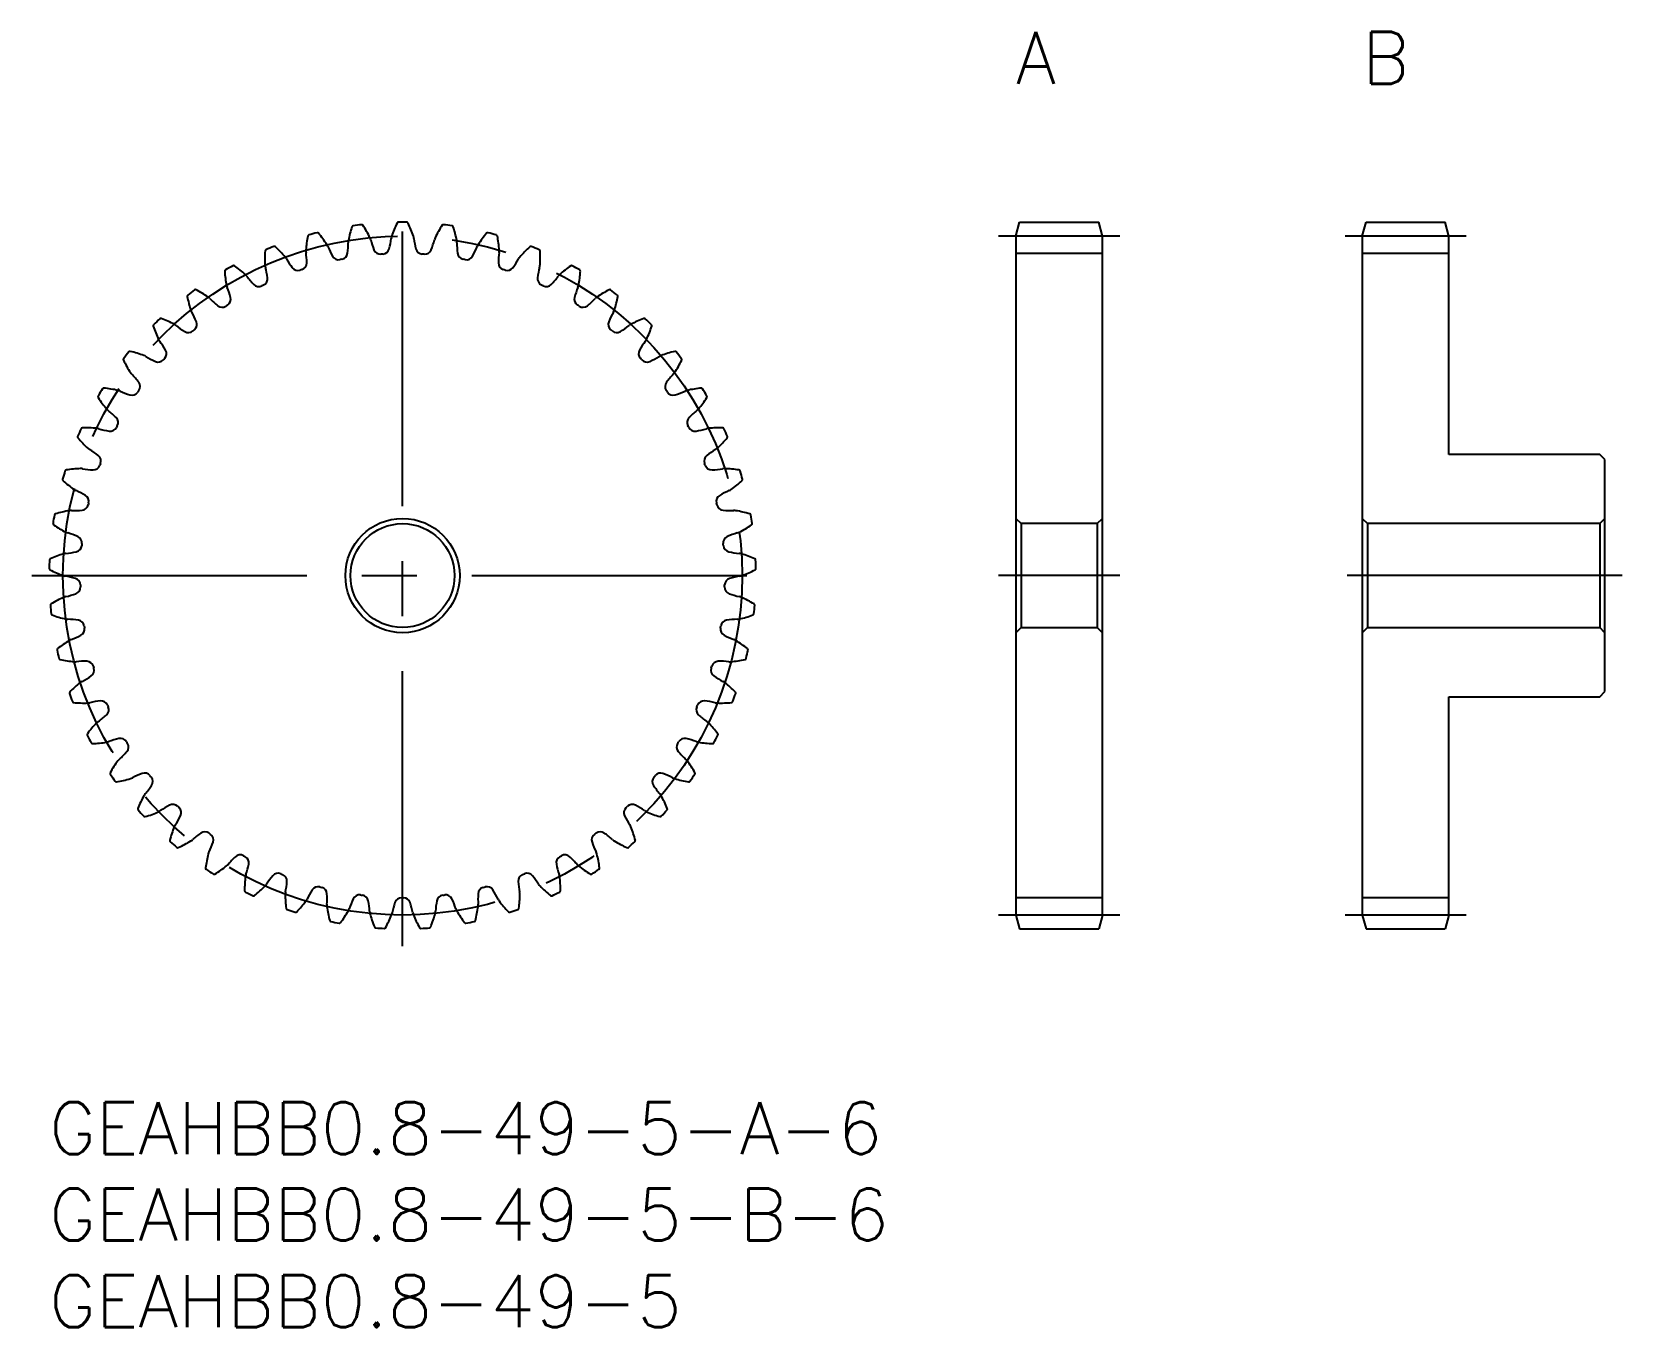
# Model space of a CAD drawing. Extents: x -1 to 90.8, y -13 to 61.8.
import ezdxf

# ---------------------------------------------------------------- set-up
doc = ezdxf.new("R2010")
doc.units = 0
doc.header["$LTSCALE"] = 0.5
doc.linetypes.add('CENTER', pattern=[50.8, 31.75, -6.35, 6.35, -6.35])
for name, color, linetype in [('MSM_CENTER', 1, 'CENTER'), ('MSM_CONTINUOUS', 7, 'CONTINUOUS'), ('MSM_PART_NUMBER', 7, 'CONTINUOUS')]:
    doc.layers.add(name, color=color, linetype=linetype)
doc.styles.get("Standard").update_dxf_attribs({"font": 'txt.shx', "height": 1, "bigfont": 'bigfont.shx'})

# ---------------------------------------------------------------- blocks, each defined once
blk = doc.blocks.new('*U2')
at = {"layer": 'MSM_PART_NUMBER'}
blk.add_text('A', height=3, dxfattribs=at).set_placement((55.8, 58.8))
blk = doc.blocks.new('*U3')
at = {"layer": 'MSM_PART_NUMBER'}
blk.add_text('B', height=3, dxfattribs=at).set_placement((75.8, 58.8))
blk = doc.blocks.new('*U4')
at = {"layer": 'MSM_PART_NUMBER'}
blk.add_text('GEAHBB0.8-49-5-B-6', height=3, dxfattribs=at).set_placement((0, -8))
blk = doc.blocks.new('*U5')
at = {"layer": 'MSM_PART_NUMBER'}
blk.add_text('GEAHBB0.8-49-5', height=3, dxfattribs=at).set_placement((0, -13))
blk = doc.blocks.new('*U6')
at = {"layer": 'MSM_PART_NUMBER'}
blk.add_text('GEAHBB0.8-49-5-A-6', height=3, dxfattribs=at).set_placement((0, -3))

msp = doc.modelspace()

# ---------------------------------------------------------------- linework, layer by layer
at = {"layer": 'MSM_CENTER'}
for p, q in [((20.4, 9), (20.4, 51.8)), ((61.8, 50), (54.8, 50)), ((81.8, 50), (74.8, 50)), ((-1, 30.4), (41.8, 30.4)), ((61.8, 30.4), (54.8, 30.4)), ((90.8, 30.4), (74.8, 30.4)), ((61.8, 10.8), (54.8, 10.8)), ((81.8, 10.8), (74.8, 10.8))]:
    msp.add_line(p, q, dxfattribs=at)
msp.add_circle((20.4, 30.4), 19.6, dxfattribs=at)
at = {"layer": 'MSM_CONTINUOUS'}
for p, q in [((55.8, 50), (56.014, 50.8)), ((56.014, 50.8), (60.586, 50.8)), ((60.8, 50), (60.586, 50.8)), ((75.8, 50), (76.014, 50.8)), ((76.014, 50.8), (80.586, 50.8)), ((80.8, 50), (80.586, 50.8)), ((55.8, 50), (55.8, 10.8)), ((60.8, 10.8), (60.8, 50)), ((75.8, 50), (75.8, 10.8)), ((80.8, 37.4), (80.8, 50)), ((60.8, 49), (55.8, 49)), ((80.8, 49), (75.8, 49)), ((89.5, 37.4), (80.8, 37.4)), ((89.8, 37.1), (89.5, 37.4)), ((89.8, 23.7), (89.8, 37.1)), ((55.8, 33.7), (56.1, 33.4)), ((56.1, 33.4), (56.1, 27.4)), ((60.5, 33.4), (56.1, 33.4)), ((60.5, 33.4), (60.8, 33.7)), ((60.5, 33.4), (60.5, 27.4)), ((75.8, 33.7), (76.1, 33.4)), ((76.1, 33.4), (76.1, 27.4)), ((89.5, 33.4), (76.1, 33.4)), ((89.5, 33.4), (89.8, 33.7)), ((89.5, 33.4), (89.5, 27.4)), ((56.1, 27.4), (55.8, 27.1)), ((56.1, 27.4), (60.5, 27.4)), ((60.8, 27.1), (60.5, 27.4)), ((76.1, 27.4), (75.8, 27.1)), ((76.1, 27.4), (89.5, 27.4)), ((89.8, 27.1), (89.5, 27.4)), ((80.8, 10.8), (80.8, 23.4)), ((80.8, 23.4), (89.5, 23.4)), ((89.5, 23.4), (89.8, 23.7)), ((60.8, 11.8), (55.8, 11.8)), ((80.8, 11.8), (75.8, 11.8)), ((55.8, 10.8), (56.014, 10)), ((60.8, 10.8), (60.586, 10)), ((75.8, 10.8), (76.014, 10)), ((80.8, 10.8), (80.586, 10)), ((56.014, 10), (60.586, 10)), ((76.014, 10), (80.586, 10))]:
    msp.add_line(p, q, dxfattribs=at)
for radius in [3.3, 3]:
    msp.add_circle((20.4, 30.4), radius, dxfattribs=at)
for centre, radius, start, end in [((23.288, 48.599), 6.125, 161.47416, 169.18367), ((17.556, 50.52), 0.08, 98.04479, 161.47414), ((20.4, 30.4), 20.4, 96.64909, 98.04479), ((18.047, 50.583), 0.08, 33.21972, 96.64909), ((12.99, 47.272), 6.125, 25.5102, 33.21972), ((25.592, 48.081), 6.125, 154.12722, 161.83674), ((20.153, 50.718), 0.08, 90.69785, 154.1272), ((20.4, 30.4), 20.4, 89.30215, 90.69785), ((20.647, 50.718), 0.08, 25.87278, 89.30215), ((15.208, 48.081), 6.125, 18.16327, 25.87278), ((27.81, 47.272), 6.125, 146.78028, 154.4898), ((22.753, 50.583), 0.08, 83.35091, 146.78024), ((20.4, 30.4), 20.4, 81.95521, 83.35091), ((23.244, 50.52), 0.08, 18.52584, 81.95526), ((17.512, 48.599), 6.125, 10.81632, 18.52584), ((20.937, 48.819), 6.125, 168.82109, 176.53061), ((15.007, 49.991), 0.08, 105.39173, 168.82108), ((20.4, 30.4), 20.4, 103.99603, 105.39173), ((15.486, 50.117), 0.08, 40.56666, 103.99603), ((10.893, 46.185), 6.125, 32.85714, 40.56666), ((12.36, 49.608), 4.9, 353.01657, 0.17103), ((17.921, 49.625), 0.661, 169.18367, 180.17102), ((17.921, 49.625), 0.661, 14.52285, 25.51021), ((23.305, 51.019), 4.9, 194.52285, 201.6773), ((14.882, 50.479), 4.9, 345.66964, 352.82409), ((20.4, 49.784), 0.661, 161.83673, 172.82408), ((20.4, 49.784), 0.661, 7.17592, 18.16327), ((25.918, 50.479), 4.9, 187.17591, 194.33037), ((17.495, 51.019), 4.9, 338.3227, 345.47715), ((22.879, 49.625), 0.661, 154.48978, 165.47715), ((22.879, 49.625), 0.661, 359.82898, 10.81632), ((28.44, 49.608), 4.9, 179.82897, 186.98343), ((29.907, 46.185), 6.125, 139.43334, 147.14286), ((25.314, 50.117), 0.08, 76.00397, 139.4333), ((20.4, 30.4), 20.4, 74.60827, 76.00397), ((25.793, 49.991), 0.08, 11.17891, 74.60832), ((19.863, 48.819), 6.125, 3.46939, 11.17891), ((18.577, 48.737), 6.125, 176.16803, 183.87755), ((12.546, 49.141), 0.08, 112.73867, 176.16802), ((20.4, 30.4), 20.4, 111.34297, 112.73867), ((13.005, 49.326), 0.08, 47.9136, 111.34297), ((8.953, 44.84), 6.125, 40.20408, 47.9136), ((13.126, 48.367), 0.661, 29.21673, 40.20409), ((17.98, 51.082), 4.9, 209.21673, 216.37118), ((15.483, 49.15), 0.661, 176.53061, 187.51796), ((9.97, 48.422), 4.9, 0.36351, 7.51797), ((15.483, 49.15), 0.661, 21.86979, 32.85715), ((20.644, 51.221), 4.9, 201.86979, 209.02424), ((16.709, 49.038), 0.4, 209.02423, 281.20085), ((20.4, 30.4), 18.6, 100.83997, 101.20085), ((16.827, 49.061), 0.4, 280.83997, 353.01657), ((19.123, 49.357), 0.4, 201.67731, 273.85391), ((20.4, 30.4), 18.6, 93.49303, 93.85391), ((19.242, 49.365), 0.4, 273.49303, 345.66964), ((21.558, 49.365), 0.4, 194.33038, 266.50697), ((20.4, 30.4), 18.6, 86.14609, 86.50697), ((21.677, 49.357), 0.4, 266.14609, 338.32268), ((23.973, 49.061), 0.4, 186.98344, 259.16003), ((20.4, 30.4), 18.6, 78.79915, 79.16003), ((24.091, 49.038), 0.4, 258.79915, 330.97576), ((20.156, 51.221), 4.9, 330.97576, 338.13021), ((25.317, 49.15), 0.661, 147.14284, 158.13021), ((30.83, 48.422), 4.9, 172.48203, 179.63649), ((25.317, 49.15), 0.661, 352.48204, 3.46938), ((22.82, 51.082), 4.9, 323.62882, 330.78327), ((27.674, 48.367), 0.661, 139.7959, 150.78327), ((31.847, 44.84), 6.125, 132.0864, 139.79592), ((27.795, 49.326), 0.08, 68.65703, 132.08636), ((20.4, 30.4), 20.4, 67.26133, 68.65703), ((28.254, 49.141), 0.08, 3.83197, 67.26138), ((22.223, 48.737), 6.125, 356.12245, 3.83197), ((10.214, 47.982), 0.08, 120.08561, 183.51496), ((16.247, 48.353), 6.125, 183.51497, 191.22449), ((20.4, 30.4), 20.4, 118.6899, 120.08561), ((10.645, 48.225), 0.08, 55.26054, 118.6899), ((7.2, 43.258), 6.125, 47.55102, 55.26054), ((10.888, 47.289), 0.661, 36.56367, 47.55103), ((13.126, 48.367), 0.661, 183.87754, 194.8649), ((7.751, 46.941), 4.9, 7.71045, 14.86491), ((14.356, 48.413), 0.4, 216.37117, 288.54779), ((20.4, 30.4), 18.6, 108.18691, 108.54779), ((14.47, 48.451), 0.4, 288.18691, 0.36351), ((26.33, 48.451), 0.4, 179.6365, 251.81309), ((20.4, 30.4), 18.6, 71.45221, 71.81309), ((26.444, 48.413), 0.4, 251.45221, 323.62882), ((33.049, 46.941), 4.9, 165.13509, 172.28955), ((27.674, 48.367), 0.661, 345.1351, 356.12244), ((29.912, 47.289), 0.661, 132.44896, 143.43633), ((33.6, 43.258), 6.125, 124.73946, 132.44898), ((30.155, 48.225), 0.08, 61.3101, 124.73943), ((20.4, 30.4), 20.4, 59.91439, 61.3101), ((24.553, 48.353), 6.125, 348.77551, 356.48503), ((30.586, 47.982), 0.08, 356.48511, 59.91444), ((20.4, 30.4), 20.4, 126.03684, 127.43254), ((8.446, 46.832), 0.08, 62.60748, 126.03685), ((5.664, 41.464), 6.125, 54.89796, 62.60748), ((10.888, 47.289), 0.661, 191.22448, 202.21184), ((5.74, 45.187), 4.9, 15.05739, 22.21185), ((15.355, 50.602), 4.9, 216.56366, 223.71812), ((12.102, 47.492), 0.4, 223.71811, 295.89473), ((20.4, 30.4), 18.6, 115.53385, 115.89473), ((12.21, 47.544), 0.4, 295.53385, 7.71045), ((28.59, 47.544), 0.4, 172.28957, 244.46615), ((20.4, 30.4), 18.6, 64.10527, 64.46615), ((28.698, 47.492), 0.4, 244.10527, 316.28187), ((25.445, 50.602), 4.9, 316.28188, 323.43634), ((35.06, 45.187), 4.9, 157.78815, 164.94261), ((29.912, 47.289), 0.661, 337.78816, 348.7755), ((35.136, 41.464), 6.125, 117.39252, 125.10204), ((32.354, 46.832), 0.08, 53.96316, 117.39249), ((20.4, 30.4), 20.4, 52.56746, 53.96316), ((8.049, 46.535), 0.08, 127.43254, 190.8619), ((13.986, 47.675), 6.125, 190.86191, 198.57143), ((8.806, 45.934), 0.661, 43.91061, 54.89797), ((12.813, 49.791), 4.9, 223.9106, 231.06506), ((9.985, 46.291), 0.4, 231.06505, 303.24166), ((20.4, 30.4), 18.6, 122.88078, 123.24166), ((10.085, 46.356), 0.4, 302.88078, 15.05739), ((30.715, 46.356), 0.4, 164.94263, 237.11922), ((20.4, 30.4), 18.6, 56.75834, 57.11922), ((30.815, 46.291), 0.4, 236.75834, 308.93493), ((27.987, 49.791), 4.9, 308.93494, 316.0894), ((31.994, 45.934), 0.661, 125.10202, 136.08939), ((26.814, 47.675), 6.125, 341.42857, 349.13809), ((32.751, 46.535), 0.08, 349.13817, 52.5675), ((20.4, 30.4), 20.4, 133.38378, 134.77948), ((6.443, 45.168), 0.08, 69.95442, 133.38379), ((4.371, 39.489), 6.125, 62.2449, 69.95442), ((8.806, 45.934), 0.661, 198.57142, 209.55878), ((3.969, 43.191), 4.9, 22.40433, 29.55878), ((8.129, 44.906), 0.4, 310.22772, 22.40433), ((32.671, 44.906), 0.4, 157.59569, 229.77228), ((36.831, 43.191), 4.9, 150.44122, 157.59567), ((31.994, 45.934), 0.661, 330.44122, 341.42856), ((36.429, 39.489), 6.125, 110.04558, 117.7551), ((34.357, 45.168), 0.08, 46.61622, 110.04555), ((20.4, 30.4), 20.4, 45.22052, 46.61622), ((6.087, 44.824), 0.08, 134.77948, 198.20884), ((11.829, 46.713), 6.125, 198.20885, 205.91837), ((6.915, 44.324), 0.661, 51.25755, 62.2449), ((10.395, 48.662), 4.9, 231.25754, 238.412), ((8.038, 44.829), 0.4, 238.41199, 310.5886), ((20.4, 30.4), 18.6, 130.22772, 130.5886), ((20.4, 30.4), 18.6, 49.4114, 49.77228), ((32.762, 44.829), 0.4, 229.4114, 301.588), ((30.405, 48.662), 4.9, 301.588, 308.74246), ((33.885, 44.324), 0.661, 117.7551, 128.74245), ((28.971, 46.713), 6.125, 334.08163, 341.79115), ((34.713, 44.824), 0.08, 341.79115, 45.22056), ((20.4, 30.4), 20.4, 140.73072, 142.12642), ((4.669, 43.262), 0.08, 77.30135, 140.73073), ((3.34, 37.365), 6.125, 69.59184, 77.30135), ((6.915, 44.324), 0.661, 205.91836, 216.90572), ((2.468, 40.985), 4.9, 29.75127, 36.90572), ((6.375, 43.218), 0.4, 317.57466, 29.75127), ((34.425, 43.218), 0.4, 150.24875, 222.42534), ((38.332, 40.985), 4.9, 143.09428, 150.24873), ((33.885, 44.324), 0.661, 323.09428, 334.08162), ((37.46, 37.365), 6.125, 102.69865, 110.40816), ((36.131, 43.262), 0.08, 39.26928, 102.69861), ((20.4, 30.4), 20.4, 37.87358, 39.26928), ((4.36, 42.875), 0.08, 142.12642, 205.55578), ((9.814, 45.483), 6.125, 205.55579, 213.26531), ((5.245, 42.486), 0.661, 58.60449, 69.59184), ((8.142, 47.233), 4.9, 238.60448, 245.75893), ((6.295, 43.129), 0.4, 245.75892, 317.93554), ((20.4, 30.4), 18.6, 137.57466, 137.93554), ((20.4, 30.4), 18.6, 42.06446, 42.42534), ((34.505, 43.129), 0.4, 222.06446, 294.24106), ((32.658, 47.233), 4.9, 294.24106, 301.39552), ((35.555, 42.486), 0.661, 110.40816, 121.39551), ((30.986, 45.483), 6.125, 326.73469, 334.44421), ((36.44, 42.875), 0.08, 334.44421, 37.87362), ((5.245, 42.486), 0.661, 213.2653, 224.25266), ((1.262, 38.605), 4.9, 37.09821, 44.25266), ((4.851, 41.319), 0.4, 324.9216, 37.09821), ((35.949, 41.319), 0.4, 142.90181, 215.0784), ((39.538, 38.605), 4.9, 135.74734, 142.90179), ((35.555, 42.486), 0.661, 315.74734, 326.73468), ((2.896, 40.721), 0.08, 149.47336, 212.90271), ((20.4, 30.4), 20.4, 148.07766, 149.47336), ((7.972, 44.005), 6.125, 212.90273, 220.61225), ((3.153, 41.145), 0.08, 84.64829, 148.07767), ((2.589, 35.126), 6.125, 76.93878, 84.64829), ((3.824, 40.448), 0.661, 65.95143, 76.93878), ((6.09, 45.527), 4.9, 245.95142, 253.10587), ((4.783, 41.221), 0.4, 253.10586, 325.28248), ((20.4, 30.4), 18.6, 144.9216, 145.28248), ((20.4, 30.4), 18.6, 34.71752, 35.0784), ((36.017, 41.221), 0.4, 214.71752, 286.89411), ((34.71, 45.527), 4.9, 286.89412, 294.04858), ((36.976, 40.448), 0.661, 103.06122, 114.04857), ((38.211, 35.126), 6.125, 95.35171, 103.06122), ((32.828, 44.005), 6.125, 319.38775, 327.09727), ((37.647, 41.145), 0.08, 31.92234, 95.35174), ((20.4, 30.4), 20.4, 30.52664, 31.92234), ((37.904, 40.721), 0.08, 327.09727, 30.52669), ((3.824, 40.448), 0.661, 220.61224, 231.59959), ((0.37, 36.09), 4.9, 44.44515, 51.5996), ((3.582, 39.241), 0.4, 332.26854, 44.44515), ((37.218, 39.241), 0.4, 135.55487, 207.73146), ((40.43, 36.09), 4.9, 128.4004, 135.55486), ((36.976, 40.448), 0.661, 308.40041, 319.38775), ((20.4, 30.4), 20.4, 155.4246, 156.8203), ((1.921, 38.851), 0.08, 91.99523, 155.4246), ((2.131, 32.81), 6.125, 84.28571, 91.99523), ((2.675, 38.246), 0.661, 73.29836, 84.28572), ((4.273, 43.573), 4.9, 253.29836, 260.45281), ((3.527, 39.135), 0.4, 260.45283, 332.62942), ((20.4, 30.4), 18.6, 152.26854, 152.62942), ((20.4, 30.4), 18.6, 27.37058, 27.73146), ((37.273, 39.135), 0.4, 207.37058, 279.54719), ((36.527, 43.573), 4.9, 279.54719, 286.70164), ((38.125, 38.246), 0.661, 95.71427, 106.70164), ((38.669, 32.81), 6.125, 88.00477, 95.71428), ((38.879, 38.851), 0.08, 24.5754, 88.00473), ((20.4, 30.4), 20.4, 23.1797, 24.5754), ((1.72, 38.398), 0.08, 156.8203, 220.24965), ((6.334, 42.304), 6.125, 220.24967, 227.95918), ((2.675, 38.246), 0.661, 227.95918, 238.94653), ((-0.193, 33.482), 4.9, 51.79208, 58.94654), ((40.993, 33.482), 4.9, 121.05346, 128.20792), ((38.125, 38.246), 0.661, 301.05347, 312.04081), ((34.466, 42.304), 6.125, 312.04081, 319.75033), ((39.08, 38.398), 0.08, 319.75033, 23.17975), ((2.549, 36.906), 0.4, 267.79977, 339.97636), ((2.59, 37.018), 0.4, 339.61548, 51.79209), ((20.4, 30.4), 18.6, 159.61548, 159.97636), ((38.21, 37.018), 0.4, 128.20793, 200.38452), ((20.4, 30.4), 18.6, 20.02364, 20.38452), ((38.251, 36.906), 0.4, 200.02364, 272.20025), ((0.851, 35.944), 0.08, 164.16724, 227.59658), ((20.4, 30.4), 20.4, 162.77154, 164.16724), ((4.927, 40.408), 6.125, 227.5966, 235.30612), ((0.992, 36.418), 0.08, 99.34217, 162.77156), ((1.973, 30.454), 6.125, 91.63265, 99.34217), ((1.817, 35.915), 0.661, 80.6453, 91.63266), ((2.721, 41.402), 4.9, 260.6453, 267.79975), ((38.079, 41.402), 4.9, 272.20025, 279.3547), ((38.983, 35.915), 0.661, 88.36734, 99.3547), ((38.827, 30.454), 6.125, 80.65783, 88.36735), ((35.873, 40.408), 6.125, 304.69388, 312.4034), ((39.808, 36.418), 0.08, 17.22846, 80.65787), ((20.4, 30.4), 20.4, 15.83276, 17.22846), ((39.949, 35.944), 0.08, 312.40348, 15.83281), ((1.817, 35.915), 0.661, 235.30612, 246.29347), ((-0.419, 30.823), 4.9, 59.13902, 66.29348), ((1.89, 34.686), 0.4, 346.96242, 59.13902), ((38.91, 34.686), 0.4, 120.86099, 193.03758), ((41.219, 30.823), 4.9, 113.70652, 120.86098), ((38.983, 35.915), 0.661, 293.70653, 304.69387), ((2.117, 28.097), 6.125, 98.97959, 106.68911), ((1.265, 33.494), 0.661, 87.99224, 98.9796), ((1.459, 39.051), 4.9, 267.99224, 275.14669), ((1.863, 34.57), 0.4, 275.1467, 347.3233), ((20.4, 30.4), 18.6, 166.96242, 167.3233), ((20.4, 30.4), 18.6, 12.6767, 13.03758), ((38.937, 34.57), 0.4, 192.6767, 264.85331), ((39.341, 39.051), 4.9, 264.85331, 272.00776), ((39.535, 33.494), 0.661, 81.0204, 92.00776), ((38.683, 28.097), 6.125, 73.31089, 81.02041), ((0.302, 33.399), 0.08, 171.51418, 234.94352), ((20.4, 30.4), 20.4, 170.11848, 171.51418), ((3.775, 38.347), 6.125, 234.94354, 242.65306), ((0.381, 33.887), 0.08, 106.68911, 170.1185), ((37.025, 38.347), 6.125, 297.34694, 305.05646), ((40.419, 33.887), 0.08, 9.88152, 73.31093), ((20.4, 30.4), 20.4, 8.48582, 9.88152), ((40.498, 33.399), 0.08, 305.05646, 8.48587), ((1.265, 33.494), 0.661, 242.65305, 253.64041), ((-0.302, 28.158), 4.9, 66.48596, 73.64042), ((1.494, 32.284), 0.4, 354.30936, 66.48596), ((20.4, 30.4), 18.6, 174.30936, 174.67024), ((39.306, 32.284), 0.4, 113.51405, 185.69064), ((20.4, 30.4), 18.6, 5.32976, 5.69064), ((41.102, 28.158), 4.9, 106.35958, 113.51404), ((39.535, 33.494), 0.661, 286.35959, 297.34693), ((20.4, 30.4), 20.4, 177.46541, 178.86112), ((0.1, 31.299), 0.08, 114.03605, 177.46542), ((2.562, 25.778), 6.125, 106.32653, 114.03605), ((1.026, 31.021), 0.661, 95.33918, 106.32653), ((0.509, 36.558), 4.9, 275.33917, 282.49363), ((1.482, 32.165), 0.4, 282.49364, 354.67024), ((39.318, 32.165), 0.4, 185.32976, 257.50637), ((40.291, 36.558), 4.9, 257.50637, 264.66083), ((39.774, 31.021), 0.661, 73.67346, 84.66082), ((38.238, 25.778), 6.125, 65.96395, 73.67347), ((40.7, 31.299), 0.08, 2.53459, 65.96399), ((20.4, 30.4), 20.4, 1.13888, 2.53459), ((0.084, 30.804), 0.08, 178.86112, 242.29045), ((2.895, 36.156), 6.125, 242.29048, 250), ((1.026, 31.021), 0.661, 249.99998, 260.98735), ((0.155, 25.529), 4.9, 73.8329, 80.98736), ((40.645, 25.529), 4.9, 99.01264, 106.1671), ((39.774, 31.021), 0.661, 279.01265, 289.99999), ((37.905, 36.156), 6.125, 290, 297.70952), ((40.716, 30.804), 0.08, 297.7096, 1.13893), ((1.408, 29.851), 0.4, 1.65629, 73.8329), ((1.412, 29.731), 0.4, 289.84058, 2.01717), ((20.4, 30.4), 18.6, 181.65629, 182.01717), ((20.4, 30.4), 18.6, 357.98283, 358.34371), ((39.388, 29.731), 0.4, 177.98283, 250.15943), ((39.392, 29.851), 0.4, 106.16711, 178.34371), ((0.152, 28.695), 0.08, 121.38299, 184.81237), ((20.4, 30.4), 20.4, 184.81235, 186.20805), ((3.3, 23.535), 6.125, 113.67347, 121.38299), ((1.106, 28.539), 0.661, 102.68612, 113.67347), ((-0.116, 33.964), 4.9, 282.68611, 289.84057), ((40.916, 33.964), 4.9, 250.15943, 257.31389), ((39.694, 28.539), 0.661, 66.32652, 77.31388), ((37.5, 23.535), 6.125, 58.61701, 66.32653), ((20.4, 30.4), 20.4, 353.79195, 355.18765), ((40.648, 28.695), 0.08, 355.18765, 58.61705), ((0.199, 28.203), 0.08, 186.20805, 249.63739), ((2.303, 33.87), 6.125, 249.63742, 257.34694), ((1.106, 28.539), 0.661, 257.34692, 268.33429), ((0.944, 22.98), 4.9, 81.17984, 88.33429), ((1.634, 27.427), 0.4, 9.00323, 81.17984), ((39.166, 27.427), 0.4, 98.82017, 170.99677), ((39.856, 22.98), 4.9, 91.66571, 98.82016), ((39.694, 28.539), 0.661, 271.66571, 282.65305), ((38.497, 33.87), 6.125, 282.65306, 290.36258), ((40.601, 28.203), 0.08, 290.36266, 353.79199), ((4.318, 21.404), 6.125, 121.02041, 128.72993), ((1.502, 26.087), 0.661, 110.03306, 121.02041), ((-0.403, 31.311), 4.9, 290.03305, 297.18751), ((1.653, 27.309), 0.4, 297.18752, 9.36411), ((20.4, 30.4), 18.6, 189.00323, 189.36411), ((39.147, 27.309), 0.4, 170.63589, 242.81249), ((20.4, 30.4), 18.6, 350.63589, 350.99677), ((41.203, 31.311), 4.9, 242.81249, 249.96695), ((39.298, 26.087), 0.661, 58.97958, 69.96694), ((36.482, 21.404), 6.125, 51.27007, 58.97959), ((0.536, 26.12), 0.08, 128.72993, 192.15931), ((20.4, 30.4), 20.4, 192.15929, 193.55499), ((20.4, 30.4), 20.4, 346.44501, 347.84071), ((40.264, 26.12), 0.08, 347.84071, 51.27011), ((0.646, 25.637), 0.08, 193.55499, 256.98433), ((2.007, 31.527), 6.125, 256.98436, 264.69388), ((1.502, 26.087), 0.661, 264.69386, 275.68123), ((2.053, 20.553), 4.9, 88.52678, 95.68123), ((2.168, 25.051), 0.4, 16.35017, 88.52678), ((2.202, 24.937), 0.4, 304.53446, 16.71105), ((20.4, 30.4), 18.6, 196.35017, 196.71105), ((38.598, 24.937), 0.4, 163.28895, 235.46555), ((20.4, 30.4), 18.6, 343.28895, 343.64983), ((38.632, 25.051), 0.4, 91.47324, 163.64983), ((38.747, 20.553), 4.9, 84.31877, 91.47322), ((39.298, 26.087), 0.661, 264.31877, 275.30612), ((38.793, 31.527), 6.125, 275.30612, 283.01564), ((40.154, 25.637), 0.08, 283.01564, 346.44505), ((5.6, 19.422), 6.125, 128.36735, 136.07686), ((2.209, 23.706), 0.661, 117.38, 128.36735), ((-0.349, 28.644), 4.9, 297.37999, 304.53445), ((41.149, 28.644), 4.9, 235.46555, 242.62001), ((38.591, 23.706), 0.661, 51.63265, 62.62), ((35.2, 19.422), 6.125, 43.92314, 51.63265), ((1.246, 23.615), 0.08, 136.07686, 199.50625), ((20.4, 30.4), 20.4, 199.50623, 200.90193), ((1.417, 23.15), 0.08, 200.90193, 264.33127), ((2.014, 29.166), 6.125, 264.3313, 272.04082), ((2.209, 23.706), 0.661, 272.0408, 283.02817), ((3.463, 18.287), 4.9, 95.87372, 103.02817), ((3.002, 22.764), 0.4, 23.69711, 95.87372), ((37.798, 22.764), 0.4, 84.1263, 156.30289), ((37.337, 18.287), 4.9, 76.97183, 84.12628), ((38.591, 23.706), 0.661, 256.97183, 267.95918), ((38.786, 29.166), 6.125, 267.95918, 275.6687), ((39.383, 23.15), 0.08, 275.66879, 339.09811), ((20.4, 30.4), 20.4, 339.09807, 340.49377), ((39.554, 23.615), 0.08, 340.49377, 43.92317), ((0.046, 26.005), 4.9, 304.72693, 311.88139), ((3.05, 22.654), 0.4, 311.8814, 24.05799), ((20.4, 30.4), 18.6, 203.69711, 204.05799), ((37.75, 22.654), 0.4, 155.94201, 228.11862), ((20.4, 30.4), 18.6, 335.94201, 336.30289), ((40.754, 26.005), 4.9, 228.11862, 235.27307), ((2.271, 21.221), 0.08, 143.4238, 206.85319), ((20.4, 30.4), 20.4, 206.85317, 208.24887), ((7.126, 17.619), 6.125, 135.71428, 143.4238), ((3.214, 21.434), 0.661, 124.72694, 135.71428), ((37.586, 21.434), 0.661, 44.28571, 55.27306), ((33.674, 17.619), 6.125, 36.5762, 44.28571), ((20.4, 30.4), 20.4, 331.75113, 333.14683), ((38.529, 21.221), 0.08, 333.14683, 36.57623), ((2.5, 20.782), 0.08, 208.24887, 271.67821), ((2.323, 26.825), 6.125, 271.67824, 279.38775), ((3.214, 21.434), 0.661, 279.38774, 290.3751), ((5.151, 16.221), 4.9, 103.22066, 110.37511), ((4.121, 20.602), 0.4, 31.04405, 103.22066), ((0.775, 23.438), 4.9, 312.07387, 319.22832), ((20.4, 30.4), 18.6, 211.04405, 211.40493), ((4.183, 20.499), 0.4, 319.22834, 31.40493), ((36.617, 20.499), 0.4, 148.59507, 220.77168), ((20.4, 30.4), 18.6, 328.59507, 328.95595), ((40.025, 23.438), 4.9, 220.77168, 227.92613), ((36.679, 20.602), 0.4, 76.77936, 148.95595), ((35.649, 16.221), 4.9, 69.62489, 76.77934), ((37.586, 21.434), 0.661, 249.6249, 260.61224), ((38.477, 26.825), 6.125, 260.61224, 268.32176), ((38.3, 20.782), 0.08, 268.32185, 331.75117), ((8.869, 16.027), 6.125, 143.06122, 150.77074), ((4.502, 19.31), 0.661, 132.07387, 143.06122), ((36.298, 19.31), 0.661, 36.93877, 47.92613), ((31.931, 16.027), 6.125, 29.22926, 36.93878), ((3.594, 18.978), 0.08, 150.77083, 214.20013), ((20.4, 30.4), 20.4, 214.20011, 215.59581), ((3.877, 18.572), 0.08, 215.59581, 279.02515), ((2.929, 24.543), 6.125, 279.02518, 286.73469), ((4.502, 19.31), 0.661, 286.73468, 297.72204), ((7.089, 14.387), 4.9, 110.5676, 117.72205), ((5.508, 18.601), 0.4, 38.39099, 110.5676), ((20.4, 30.4), 18.6, 218.39099, 218.75187), ((5.583, 18.507), 0.4, 326.57528, 38.75187), ((35.217, 18.507), 0.4, 141.24813, 213.42474), ((20.4, 30.4), 18.6, 321.24813, 321.60901), ((35.292, 18.601), 0.4, 69.43242, 141.60901), ((33.711, 14.387), 4.9, 62.27795, 69.43241), ((36.298, 19.31), 0.661, 242.27796, 253.2653), ((37.871, 24.543), 6.125, 253.2653, 260.97482), ((36.923, 18.572), 0.08, 260.97482, 324.40423), ((20.4, 30.4), 20.4, 324.40419, 325.79989), ((37.206, 18.978), 0.08, 325.79989, 29.22929), ((10.802, 14.67), 6.125, 150.40816, 158.11768), ((6.051, 17.368), 0.661, 139.42081, 150.40816), ((1.827, 20.986), 4.9, 319.42081, 326.57526), ((38.973, 20.986), 4.9, 213.42474, 220.57919), ((34.749, 17.368), 0.661, 29.59183, 40.57919), ((29.998, 14.67), 6.125, 21.88232, 29.59184), ((5.192, 16.923), 0.08, 158.11768, 221.54708), ((20.4, 30.4), 20.4, 221.54705, 222.94275), ((3.821, 22.357), 6.125, 286.37211, 294.08163), ((6.051, 17.368), 0.661, 294.08163, 305.06898), ((9.246, 12.817), 4.9, 117.91453, 125.06899), ((7.139, 16.793), 0.4, 45.73793, 117.91453), ((3.183, 18.688), 4.9, 326.76775, 333.9222), ((20.4, 30.4), 18.6, 225.73793, 226.09881), ((7.225, 16.71), 0.4, 333.92221, 46.09881), ((33.575, 16.71), 0.4, 133.90119, 206.0778), ((37.617, 18.688), 4.9, 206.0778, 213.23225), ((20.4, 30.4), 18.6, 313.90119, 314.26207), ((33.661, 16.793), 0.4, 62.08548, 134.26207), ((31.554, 12.817), 4.9, 54.93101, 62.08547), ((34.749, 17.368), 0.661, 234.93102, 245.91836), ((36.979, 22.357), 6.125, 245.91837, 253.62789), ((20.4, 30.4), 20.4, 317.05725, 318.45295), ((35.608, 16.923), 0.08, 318.45295, 21.88236), ((5.525, 16.557), 0.08, 222.94275, 286.37209), ((12.892, 13.572), 6.125, 157.7551, 165.46462), ((7.835, 15.64), 0.661, 146.76775, 157.7551), ((8.988, 15.209), 0.4, 53.08487, 125.26147), ((31.812, 15.209), 0.4, 54.73854, 126.91513), ((32.965, 15.64), 0.661, 22.24488, 33.23225), ((27.908, 13.572), 6.125, 14.53538, 22.2449), ((35.275, 16.557), 0.08, 253.62797, 317.05729), ((7.041, 15.089), 0.08, 165.46462, 228.89402), ((20.4, 30.4), 20.4, 228.89399, 230.28969), ((7.417, 14.768), 0.08, 230.28969, 293.71902), ((4.986, 20.303), 6.125, 293.71905, 301.42857), ((7.835, 15.64), 0.661, 301.42857, 312.41592), ((11.586, 11.535), 4.9, 125.26147, 132.41593), ((20.4, 30.4), 18.6, 233.08487, 233.44575), ((4.822, 16.582), 4.9, 334.11468, 341.26914), ((9.084, 15.137), 0.4, 341.26915, 53.44575), ((31.716, 15.137), 0.4, 126.55425, 198.73086), ((35.978, 16.582), 4.9, 198.73086, 205.88532), ((20.4, 30.4), 18.6, 306.55425, 306.91513), ((29.214, 11.535), 4.9, 47.58407, 54.73853), ((32.965, 15.64), 0.661, 227.58408, 238.57142), ((35.814, 20.303), 6.125, 238.57143, 246.28095), ((33.383, 14.768), 0.08, 246.28095, 309.71035), ((20.4, 30.4), 20.4, 309.71031, 311.10601), ((33.759, 15.089), 0.08, 311.10601, 14.53542), ((15.106, 12.75), 6.125, 165.10204, 172.81156), ((9.825, 14.155), 0.661, 154.11469, 165.10204), ((14.071, 10.562), 4.9, 132.60841, 139.76287), ((11.024, 13.874), 0.4, 60.43181, 132.60841), ((20.4, 30.4), 18.6, 240.43181, 240.79268), ((11.129, 13.816), 0.4, 348.61609, 60.79268), ((29.671, 13.816), 0.4, 119.20732, 191.38392), ((20.4, 30.4), 18.6, 299.20732, 299.56819), ((29.776, 13.874), 0.4, 47.3916, 119.56819), ((26.729, 10.562), 4.9, 40.23713, 47.39159), ((30.975, 14.155), 0.661, 14.89795, 25.88531), ((25.694, 12.75), 6.125, 7.18844, 14.89796), ((9.108, 13.506), 0.08, 172.81156, 236.24095), ((20.4, 30.4), 20.4, 236.24092, 237.63663), ((9.523, 13.236), 0.08, 237.63663, 301.06596), ((6.404, 18.414), 6.125, 301.06599, 308.77551), ((9.825, 14.155), 0.661, 308.77549, 319.76286), ((17.406, 12.218), 6.125, 172.44898, 180.1585), ((11.99, 12.936), 0.661, 161.46163, 172.44897), ((6.717, 14.704), 4.9, 341.46162, 348.61608), ((16.659, 9.916), 4.9, 139.95535, 147.1098), ((13.214, 12.811), 0.4, 67.77874, 139.95535), ((20.4, 30.4), 18.6, 247.77874, 248.13962), ((13.325, 12.766), 0.4, 355.96303, 68.13962), ((27.475, 12.766), 0.4, 111.86038, 184.03698), ((20.4, 30.4), 18.6, 291.86038, 292.22126), ((27.586, 12.811), 0.4, 40.04466, 112.22126), ((24.141, 9.916), 4.9, 32.8902, 40.04465), ((34.083, 14.704), 4.9, 191.38392, 198.53838), ((28.81, 12.936), 0.661, 7.551, 18.53837), ((23.394, 12.218), 6.125, 359.8415, 7.55102), ((30.975, 14.155), 0.661, 220.23714, 231.22448), ((34.396, 18.414), 6.125, 231.22449, 238.93401), ((31.277, 13.236), 0.08, 238.93409, 302.36333), ((20.4, 30.4), 20.4, 302.36337, 303.75908), ((31.692, 13.506), 0.08, 303.75908, 7.18848), ((11.361, 12.201), 0.08, 180.1585, 243.58789), ((20.4, 30.4), 20.4, 243.58786, 244.98357), ((8.051, 16.723), 6.125, 308.41293, 316.12245), ((11.99, 12.936), 0.661, 316.12244, 327.1098), ((14.292, 12.004), 0.661, 168.80857, 179.79591), ((19.756, 11.984), 6.125, 179.79592, 187.50544), ((8.837, 13.083), 4.9, 348.80856, 355.96302), ((19.31, 9.606), 4.9, 147.30229, 154.45674), ((15.523, 12.037), 0.4, 75.12568, 147.30229), ((20.4, 30.4), 18.6, 255.12568, 255.48656), ((15.638, 12.006), 0.4, 3.30997, 75.48656), ((11.146, 11.746), 4.9, 356.1555, 3.30996), ((17.911, 11.564), 0.4, 82.47262, 154.64923), ((20.4, 30.4), 18.6, 262.47262, 262.8335), ((18.03, 11.548), 0.4, 10.65691, 82.8335), ((22.77, 11.548), 0.4, 97.1665, 169.34311), ((20.4, 30.4), 18.6, 277.1665, 277.52738), ((22.889, 11.564), 0.4, 25.35079, 97.52738), ((29.654, 11.746), 4.9, 176.69004, 183.8445), ((25.162, 12.006), 0.4, 104.51344, 176.69004), ((20.4, 30.4), 18.6, 284.51344, 284.87432), ((25.277, 12.037), 0.4, 32.69773, 104.87432), ((21.49, 9.606), 4.9, 25.54326, 32.69771), ((31.963, 13.083), 4.9, 184.03698, 191.19144), ((21.044, 11.984), 6.125, 352.49456, 0.20408), ((26.508, 12.004), 0.661, 0.20408, 11.19143), ((28.81, 12.936), 0.661, 212.8902, 223.87754), ((32.749, 16.723), 6.125, 223.87755, 231.58707), ((20.4, 30.4), 20.4, 295.01644, 296.41214), ((29.439, 12.201), 0.08, 296.41214, 359.84154), ((11.807, 11.986), 0.08, 244.98357, 308.4129), ((13.763, 11.195), 0.08, 187.50544, 250.93483), ((20.4, 30.4), 20.4, 250.9348, 252.3305), ((9.902, 15.256), 6.125, 315.75987, 323.46939), ((14.292, 12.004), 0.661, 323.46938, 334.45674), ((16.695, 11.374), 0.661, 176.15551, 187.14285), ((22.116, 12.053), 6.125, 187.14286, 194.85237), ((11.924, 14.038), 6.125, 323.10681, 330.81633), ((16.695, 11.374), 0.661, 330.81632, 341.80368), ((21.978, 9.637), 4.9, 154.64923, 161.80368), ((13.607, 10.716), 4.9, 3.50244, 10.6569), ((24.62, 10.009), 4.9, 161.99617, 169.15062), ((20.34, 11.4), 0.4, 89.81956, 161.99617), ((20.4, 30.4), 18.6, 269.81956, 270.18044), ((20.46, 11.4), 0.4, 18.00385, 90.18044), ((16.18, 10.009), 4.9, 10.84938, 18.00383), ((27.193, 10.716), 4.9, 169.34311, 176.49756), ((18.822, 9.637), 4.9, 18.19632, 25.35077), ((24.105, 11.374), 0.661, 198.19632, 209.18367), ((28.876, 14.038), 6.125, 209.18367, 216.89319), ((18.684, 12.053), 6.125, 345.14762, 352.85714), ((24.105, 11.374), 0.661, 352.85714, 3.84449), ((26.508, 12.004), 0.661, 205.54326, 216.53061), ((30.898, 15.256), 6.125, 216.53061, 224.24013), ((20.4, 30.4), 20.4, 287.6695, 289.0652), ((27.037, 11.195), 0.08, 289.0652, 352.49453), ((28.993, 11.986), 0.08, 231.58707, 295.01647), ((14.232, 11.039), 0.08, 252.3305, 315.75984), ((16.273, 10.504), 0.08, 194.85237, 258.28178), ((20.4, 30.4), 20.4, 258.28174, 259.67744), ((16.759, 10.409), 0.08, 259.67744, 323.10677), ((19.158, 11.056), 0.661, 183.50245, 194.48979), ((24.448, 12.423), 6.125, 194.48979, 202.19931), ((18.851, 10.139), 0.08, 202.19931, 265.62871), ((14.086, 13.088), 6.125, 330.45375, 338.16327), ((19.158, 11.056), 0.661, 338.16326, 349.15061), ((21.642, 11.056), 0.661, 190.84939, 201.83673), ((26.714, 13.088), 6.125, 201.83673, 209.54625), ((21.949, 10.139), 0.08, 274.37132, 337.80072), ((16.352, 12.423), 6.125, 337.80069, 345.5102), ((21.642, 11.056), 0.661, 345.5102, 356.49755), ((24.041, 10.409), 0.08, 216.89328, 280.32259), ((20.4, 30.4), 20.4, 280.32256, 281.71826), ((24.527, 10.504), 0.08, 281.71826, 345.14759), ((26.568, 11.039), 0.08, 224.24022, 287.66953), ((20.4, 30.4), 20.4, 265.62868, 267.02438), ((19.345, 10.107), 0.08, 267.02438, 330.45378), ((21.455, 10.107), 0.08, 209.54625, 272.97565), ((20.4, 30.4), 20.4, 272.97562, 274.37132)]:
    msp.add_arc(centre, radius, start, end, dxfattribs=at)

# ---------------------------------------------------------------- block references
for name in ['*U2', '*U3', '*U6', '*U4', '*U5']:
    msp.add_blockref(name, (0, 0), dxfattribs=at)

doc.saveas('drawing.dxf')
